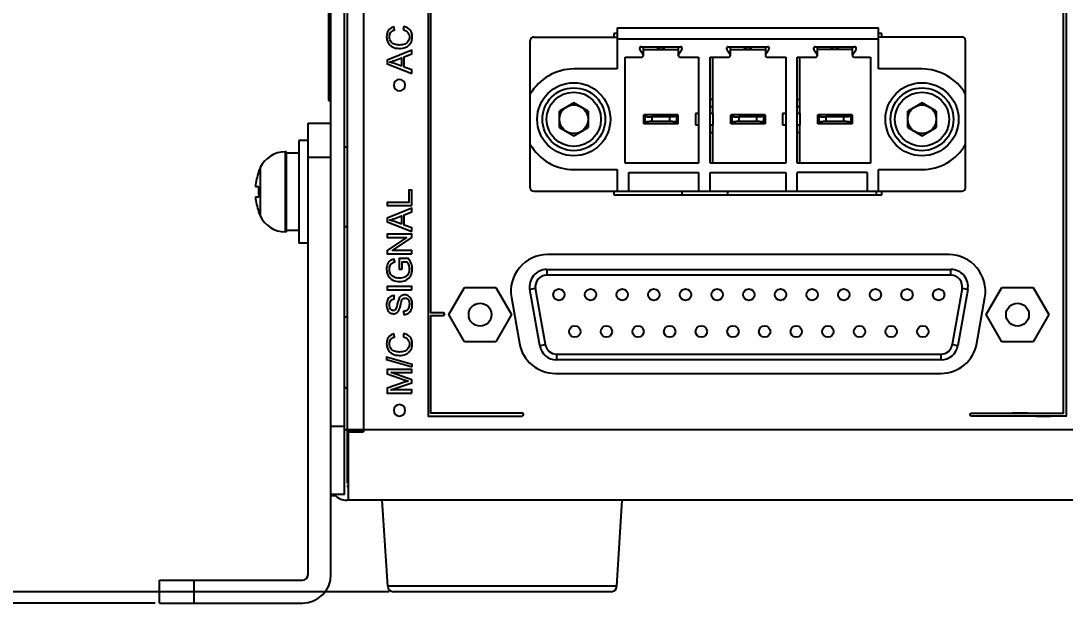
# Model space of a CAD drawing. Header units: millimetres. Extents: x 4086 to 8318, y 123 to 1549.
# Drawn here: x 6833.1 to 6924.5, y 986.5 to 1037.5 of the extents above; entities that cross this region are included whole.
import ezdxf

# ---------------------------------------------------------------- set-up
doc = ezdxf.new("R2010")
doc.units = ezdxf.units.MM
for name, color, linetype in [('00_COMPONENTS', 7, 'Continuous'), ('20_ALL_FEATURES', 7, 'Continuous'), ('layer 3', 7, 'Continuous'), ('尺寸', 3, 'Continuous')]:
    doc.layers.add(name, color=color, linetype=linetype)
doc.styles.get("Standard").update_dxf_attribs({"font": 'simsun.ttc'})
doc.dimstyles.get("Standard").update_dxf_attribs({"dimscale": 6, "dimtxt": 5, "dimasz": 3, "dimexe": 0.18, "dimexo": 0.0625, "dimgap": 0.8, "dimtad": 1, "dimtoh": 1, "dimdec": 1, "dimzin": 0, "dimdsep": 46, "dimtxsty": 'Standard', "dimcen": 0.09, "dimclrd": 256, "dimclre": 256, "dimclrt": 256, "dimadec": 0, "dimazin": 2, "dimtfac": 1, "dimtdec": 1, "dimtofl": 0, "dimtmove": 0, "dimatfit": 3, "dimfxl": 0, "dimtolj": 1, "dimtzin": 0, "dimarcsym": 0})

# ---------------------------------------------------------------- blocks, each defined once
blk = doc.blocks.new('*D100')
at = {"layer": 'Defpoints', "color": 0}
for p in [(6741.611, 1125.542), (6863.173, 1125.542), (6865.692, 987.542)]:
    blk.add_point(p, dxfattribs=at)
at = {"layer": '尺寸', "lineweight": -2}
for p, q in [((6862.798, 1125.542), (6740.531, 1125.542)), ((6741.611, 1005.542), (6741.611, 1107.542)), ((6865.317, 987.542), (6740.531, 987.542))]:
    blk.add_line(p, q, dxfattribs=at)
at = {"layer": '尺寸'}
for points in [[(6744.611, 1107.542), (6738.611, 1107.542), (6741.611, 1125.542)], [(6738.611, 1005.542), (6744.611, 1005.542), (6741.611, 987.542)]]:
    blk.add_solid(points, dxfattribs=at)
at = {"layer": '尺寸', "insert": (6721.811, 1056.542), "char_height": 30, "attachment_point": 5, "rotation": 90}
blk.add_mtext('\\A1;138.0', dxfattribs=at)
blk = doc.blocks.new('*D101')
at = {"layer": 'Defpoints', "color": 0}
for p in [(6676.661, 1125.542), (6863.173, 1125.542), (6845.223, 986.542)]:
    blk.add_point(p, dxfattribs=at)
at = {"layer": '尺寸', "lineweight": -2}
for p, q in [((6862.798, 1125.542), (6675.581, 1125.542)), ((6676.661, 1004.542), (6676.661, 1107.542)), ((6844.848, 986.542), (6675.581, 986.542))]:
    blk.add_line(p, q, dxfattribs=at)
at = {"layer": '尺寸'}
for points in [[(6679.661, 1107.542), (6673.661, 1107.542), (6676.661, 1125.542)], [(6673.661, 1004.542), (6679.661, 1004.542), (6676.661, 986.542)]]:
    blk.add_solid(points, dxfattribs=at)
at = {"layer": '尺寸', "insert": (6656.861, 1056.042), "char_height": 30, "attachment_point": 5, "rotation": 90}
blk.add_mtext('\\A1;139.0', dxfattribs=at)

msp = doc.modelspace()

# ---------------------------------------------------------------- linework, layer by layer
at = {"layer": '00_COMPONENTS', "color": 7, "linetype": 'Continuous'}
for p, q in [((6865.193, 988.011), (6864.723, 995.542)), ((6885.252, 988.011), (6885.723, 995.542)), ((6885.252, 988.011), (6865.193, 988.011)), ((6884.753, 987.542), (6865.692, 987.542))]:
    msp.add_line(p, q, dxfattribs=at)
for centre, start, end in [((6865.692, 988.042), 183.57633, 270), ((6884.753, 988.042), 270, 356.42367)]:
    msp.add_arc(centre, 0.5, start, end, dxfattribs=at)
at = {"layer": '20_ALL_FEATURES', "color": 7, "linetype": 'Continuous'}
for p, q in [((6860.223, 989.042), (6860.223, 1125.042)), ((6861.423, 996.042), (6861.423, 1125.042)), ((6861.673, 997.042), (6861.673, 1124.042)), ((6863.073, 1119.542), (6863.073, 1001.542)), ((6860.023, 1090.542), (6860.023, 1030.542)), ((6885.293, 1036.892), (6885.293, 1033.292)), ((6885.293, 1036.892), (6908.153, 1036.892)), ((6908.153, 1033.292), (6908.153, 1036.892)), ((6877.673, 1022.892), (6877.673, 1035.792)), ((6877.973, 1036.092), (6885.293, 1036.092)), ((6884.993, 1036.392), (6884.993, 1036.092)), ((6885.293, 1036.392), (6884.993, 1036.392)), ((6908.153, 1035.892), (6885.293, 1035.892)), ((6908.453, 1036.392), (6908.153, 1036.392)), ((6915.473, 1036.092), (6908.153, 1036.092)), ((6908.453, 1036.092), (6908.453, 1036.392)), ((6915.773, 1022.892), (6915.773, 1035.792)), ((6887.258, 1035.009), (6887.547, 1034.575)), ((6887.383, 1035.242), (6890.822, 1035.242)), ((6887.572, 1034.492), (6887.572, 1035.242)), ((6887.572, 1034.992), (6890.633, 1034.992)), ((6890.633, 1035.242), (6890.633, 1034.492)), ((6890.658, 1034.575), (6890.947, 1035.009)), ((6894.878, 1035.009), (6895.167, 1034.575)), ((6895.003, 1035.242), (6898.442, 1035.242)), ((6895.192, 1034.492), (6895.192, 1035.242)), ((6895.192, 1034.992), (6898.253, 1034.992)), ((6898.253, 1035.242), (6898.253, 1034.492)), ((6898.278, 1034.575), (6898.567, 1035.009)), ((6902.498, 1035.009), (6902.787, 1034.575)), ((6902.623, 1035.242), (6906.062, 1035.242)), ((6902.812, 1034.492), (6902.812, 1035.242)), ((6905.873, 1034.992), (6902.812, 1034.992)), ((6905.873, 1034.492), (6905.873, 1035.242)), ((6905.898, 1034.575), (6906.187, 1035.009)), ((6885.993, 1025.042), (6885.993, 1034.342)), ((6885.993, 1034.342), (6887.422, 1034.342)), ((6890.783, 1034.342), (6892.413, 1034.342)), ((6892.413, 1034.342), (6892.413, 1025.042)), ((6893.413, 1025.042), (6893.413, 1034.342)), ((6893.413, 1034.342), (6895.042, 1034.342)), ((6893.613, 1034.342), (6893.613, 1029.392)), ((6898.403, 1034.342), (6900.033, 1034.342)), ((6900.033, 1034.342), (6900.033, 1025.042)), ((6901.033, 1025.042), (6901.033, 1034.342)), ((6901.033, 1034.342), (6902.662, 1034.342)), ((6901.233, 1034.342), (6901.233, 1029.392)), ((6906.023, 1034.342), (6907.453, 1034.342)), ((6907.453, 1034.342), (6907.453, 1025.042)), ((6885.293, 1033.292), (6881.483, 1033.292)), ((6911.962, 1033.292), (6908.153, 1033.292)), ((6860.023, 1031.842), (6860.223, 1031.842)), ((6860.023, 1030.542), (6860.223, 1030.542)), ((6881.483, 1030.335), (6880.233, 1029.614)), ((6882.733, 1029.614), (6881.483, 1030.335)), ((6893.613, 1030.617), (6893.413, 1030.617)), ((6901.233, 1030.617), (6901.033, 1030.617)), ((6911.963, 1030.335), (6910.713, 1029.614)), ((6913.213, 1029.614), (6911.963, 1030.335)), ((6880.233, 1028.17), (6880.233, 1029.614)), ((6882.733, 1029.614), (6882.733, 1028.17)), ((6887.603, 1028.492), (6887.603, 1029.292)), ((6887.603, 1029.292), (6887.726, 1029.175)), ((6890.603, 1029.292), (6887.603, 1029.292)), ((6890.479, 1029.175), (6890.603, 1029.292)), ((6890.603, 1029.292), (6890.603, 1028.492)), ((6892.138, 1029.392), (6892.138, 1028.392)), ((6892.413, 1029.392), (6892.138, 1029.392)), ((6893.613, 1029.992), (6893.413, 1029.992)), ((6893.688, 1029.392), (6893.413, 1029.392)), ((6893.688, 1028.392), (6893.688, 1029.392)), ((6895.223, 1028.492), (6895.223, 1029.292)), ((6895.223, 1029.292), (6895.346, 1029.175)), ((6898.223, 1029.292), (6895.223, 1029.292)), ((6898.099, 1029.175), (6898.223, 1029.292)), ((6898.223, 1029.292), (6898.223, 1028.492)), ((6899.758, 1029.392), (6899.758, 1028.392)), ((6900.033, 1029.392), (6899.758, 1029.392)), ((6901.233, 1029.992), (6901.033, 1029.992)), ((6901.308, 1029.392), (6901.033, 1029.392)), ((6901.308, 1028.392), (6901.308, 1029.392)), ((6902.843, 1028.492), (6902.843, 1029.292)), ((6902.843, 1029.292), (6902.966, 1029.175)), ((6905.843, 1029.292), (6902.843, 1029.292)), ((6905.719, 1029.175), (6905.843, 1029.292)), ((6905.843, 1029.292), (6905.843, 1028.492)), ((6910.713, 1028.17), (6910.713, 1029.614)), ((6913.213, 1029.614), (6913.213, 1028.17)), ((6858.223, 989.042), (6858.223, 1028.542)), ((6858.223, 1028.542), (6860.223, 1028.542)), ((6887.726, 1028.609), (6887.603, 1028.492)), ((6890.603, 1028.492), (6887.603, 1028.492)), ((6887.726, 1028.609), (6887.726, 1029.175)), ((6888.317, 1029.092), (6888.317, 1028.692)), ((6889.888, 1029.092), (6888.317, 1029.092)), ((6889.888, 1028.692), (6888.317, 1028.692)), ((6889.888, 1028.692), (6889.888, 1029.092)), ((6890.479, 1029.175), (6890.479, 1028.609)), ((6890.603, 1028.492), (6890.479, 1028.609)), ((6892.138, 1028.392), (6892.413, 1028.392)), ((6893.413, 1028.392), (6893.688, 1028.392)), ((6893.613, 1028.392), (6893.613, 1025.042)), ((6895.346, 1028.609), (6895.223, 1028.492)), ((6898.223, 1028.492), (6895.223, 1028.492)), ((6895.346, 1028.609), (6895.346, 1029.175)), ((6895.937, 1029.092), (6895.937, 1028.692)), ((6897.508, 1029.092), (6895.937, 1029.092)), ((6897.508, 1028.692), (6895.937, 1028.692)), ((6897.508, 1028.692), (6897.508, 1029.092)), ((6898.099, 1029.175), (6898.099, 1028.609)), ((6898.223, 1028.492), (6898.099, 1028.609)), ((6899.758, 1028.392), (6900.033, 1028.392)), ((6901.033, 1028.392), (6901.308, 1028.392)), ((6901.233, 1028.392), (6901.233, 1025.042)), ((6902.966, 1028.609), (6902.843, 1028.492)), ((6905.843, 1028.492), (6902.843, 1028.492)), ((6902.966, 1028.609), (6902.966, 1029.175)), ((6903.557, 1029.092), (6903.557, 1028.692)), ((6905.128, 1029.092), (6903.557, 1029.092)), ((6905.128, 1028.692), (6903.557, 1028.692)), ((6905.128, 1028.692), (6905.128, 1029.092)), ((6905.719, 1029.175), (6905.719, 1028.609)), ((6905.843, 1028.492), (6905.719, 1028.609)), ((6880.233, 1028.17), (6881.483, 1027.449)), ((6881.483, 1027.449), (6882.733, 1028.17)), ((6893.613, 1027.692), (6893.413, 1027.692)), ((6901.233, 1027.692), (6901.033, 1027.692)), ((6910.713, 1028.17), (6911.963, 1027.449)), ((6911.963, 1027.449), (6913.213, 1028.17)), ((6857.423, 1027.042), (6857.423, 1018.042)), ((6858.223, 1027.042), (6857.423, 1027.042)), ((6861.423, 1026.492), (6861.673, 1026.492)), ((6856.217, 1026.042), (6856.217, 1019.042)), ((6856.323, 1026.042), (6856.217, 1026.042)), ((6856.323, 1019.042), (6856.323, 1026.042)), ((6857.423, 1025.932), (6856.323, 1025.932)), ((6854.042, 1024.657), (6854.042, 1020.427)), ((6860.223, 1025.542), (6858.223, 1025.542)), ((6892.413, 1025.042), (6885.993, 1025.042)), ((6900.033, 1025.042), (6893.413, 1025.042)), ((6907.453, 1025.042), (6901.033, 1025.042)), ((6853.892, 1024.299), (6853.889, 1024.292)), ((6853.909, 1024.292), (6853.889, 1024.292)), ((6881.483, 1024.492), (6885.293, 1024.492)), ((6885.293, 1024.492), (6885.293, 1022.592)), ((6886.293, 1022.592), (6886.293, 1024.242)), ((6886.293, 1024.242), (6892.413, 1024.242)), ((6892.413, 1024.242), (6892.413, 1022.592)), ((6893.413, 1022.592), (6893.413, 1024.242)), ((6893.413, 1024.242), (6900.033, 1024.242)), ((6900.033, 1024.242), (6900.033, 1022.592)), ((6901.033, 1022.592), (6901.033, 1024.242)), ((6907.153, 1024.242), (6901.033, 1024.242)), ((6907.153, 1024.242), (6907.153, 1022.592)), ((6908.153, 1022.592), (6908.153, 1024.492)), ((6908.153, 1024.492), (6911.962, 1024.492)), ((6853.909, 1022.98), (6853.611, 1022.98)), ((6853.611, 1022.105), (6853.909, 1022.105)), ((6877.973, 1022.592), (6915.473, 1022.592)), ((6884.993, 1022.592), (6884.993, 1022.292)), ((6884.993, 1022.292), (6908.453, 1022.292)), ((6890.973, 1022.292), (6890.973, 1022.592)), ((6894.973, 1022.292), (6894.973, 1022.592)), ((6907.97, 1022.292), (6907.97, 1022.592)), ((6908.453, 1022.292), (6908.453, 1022.592)), ((6853.889, 1020.792), (6853.909, 1020.792)), ((6853.889, 1020.792), (6853.891, 1020.785)), ((6861.423, 1019.492), (6861.673, 1019.492)), ((6856.323, 1019.042), (6856.217, 1019.042)), ((6857.423, 1019.152), (6856.323, 1019.152)), ((6858.223, 1018.042), (6857.423, 1018.042)), ((6914.313, 1017.042), (6879.173, 1017.042)), ((6879.112, 1015.742), (6879.112, 1015.242)), ((6879.112, 1015.742), (6914.492, 1015.742)), ((6914.492, 1015.242), (6914.492, 1015.742)), ((6914.492, 1015.242), (6879.112, 1015.242)), ((6870.54, 1011.792), (6871.911, 1014.167)), ((6871.911, 1014.167), (6874.654, 1014.167)), ((6874.654, 1014.167), (6876.025, 1011.792)), ((6878.128, 1014.068), (6877.635, 1013.982)), ((6878.499, 1009.082), (6877.635, 1013.982)), ((6878.992, 1009.168), (6878.128, 1014.068)), ((6915.477, 1014.068), (6914.613, 1009.168)), ((6915.97, 1013.982), (6915.106, 1009.082)), ((6915.97, 1013.982), (6915.477, 1014.068)), ((6917.58, 1011.792), (6918.951, 1014.167)), ((6918.951, 1014.167), (6921.694, 1014.167)), ((6921.694, 1014.167), (6923.065, 1011.792)), ((6876.02, 1013.29), (6876.721, 1009.29)), ((6916.764, 1009.29), (6917.465, 1013.29)), ((6861.423, 1011.592), (6861.673, 1011.592)), ((6871.911, 1009.417), (6870.54, 1011.792)), ((6876.025, 1011.792), (6874.654, 1009.417)), ((6918.951, 1009.417), (6917.58, 1011.792)), ((6923.065, 1011.792), (6921.694, 1009.417)), ((6874.654, 1009.417), (6871.911, 1009.417)), ((6878.499, 1009.082), (6878.992, 1009.168)), ((6914.613, 1009.168), (6915.106, 1009.082)), ((6921.694, 1009.417), (6918.951, 1009.417)), ((6879.976, 1008.342), (6879.976, 1007.842)), ((6879.976, 1008.342), (6913.628, 1008.342)), ((6913.628, 1007.842), (6913.628, 1008.342)), ((6913.628, 1007.842), (6879.976, 1007.842)), ((6879.873, 1006.642), (6913.612, 1006.642)), ((6861.673, 1005.242), (6861.448, 1005.467)), ((6860.223, 1002.042), (6861.423, 1002.042)), ((6861.648, 1001.817), (6861.448, 1001.617)), ((6861.573, 1001.742), (7188.873, 1001.742)), ((6863.073, 1001.581), (6861.723, 1001.581)), ((6861.723, 1001.542), (6861.723, 995.542)), ((6861.723, 1001.542), (6863.073, 1001.542)), ((6862.873, 1001.581), (6862.873, 1001.742)), ((6861.673, 996.742), (6861.61, 996.742)), ((6861.423, 996.042), (6860.223, 996.042)), ((6860.648, 995.942), (6860.223, 995.942)), ((7188.823, 995.542), (6861.623, 995.542)), ((6845.223, 986.542), (6845.223, 988.542)), ((6845.223, 988.542), (6857.723, 988.542)), ((6848.223, 988.542), (6848.223, 986.542)), ((6845.223, 986.542), (6857.723, 986.542))]:
    msp.add_line(p, q, dxfattribs=at)
for centre, radius in [((6881.483, 1028.892), 3.2), ((6911.963, 1028.892), 3.2), ((6881.483, 1028.892), 2.75), ((6881.483, 1028.892), 2.375), ((6911.963, 1028.892), 2.75), ((6911.963, 1028.892), 2.375), ((6881.483, 1028.892), 1.25), ((6911.963, 1028.892), 1.25), ((6880.182, 1013.54), 0.5), ((6882.952, 1013.54), 0.5), ((6885.722, 1013.54), 0.5), ((6888.492, 1013.54), 0.5), ((6891.262, 1013.54), 0.5), ((6894.032, 1013.54), 0.5), ((6896.802, 1013.54), 0.5), ((6899.572, 1013.54), 0.5), ((6902.342, 1013.54), 0.5), ((6905.112, 1013.54), 0.5), ((6907.882, 1013.54), 0.5), ((6910.652, 1013.54), 0.5), ((6913.422, 1013.54), 0.5), ((6873.282, 1011.792), 1), ((6920.322, 1011.792), 1), ((6881.567, 1010.31), 0.5), ((6884.337, 1010.31), 0.5), ((6887.107, 1010.31), 0.5), ((6889.877, 1010.31), 0.5), ((6892.647, 1010.31), 0.5), ((6895.417, 1010.31), 0.5), ((6898.187, 1010.31), 0.5), ((6900.957, 1010.31), 0.5), ((6903.727, 1010.31), 0.5), ((6906.497, 1010.31), 0.5), ((6909.267, 1010.31), 0.5), ((6912.037, 1010.31), 0.5)]:
    msp.add_circle(centre, radius, dxfattribs=at)
for centre, radius, start, end in [((6877.973, 1035.792), 0.3, 90, 180.0043), ((6915.473, 1035.792), 0.3, 359.99758, 90), ((6887.383, 1035.092), 0.15, 90.00006, 213.69007), ((6889.103, 1035.542), 0.5, 216.86923, 323.14107), ((6890.822, 1035.092), 0.15, 326.30993, 89.99994), ((6895.003, 1035.092), 0.15, 90.00006, 213.69007), ((6896.723, 1035.542), 0.5, 216.86923, 323.14107), ((6898.442, 1035.092), 0.15, 326.30993, 89.99994), ((6902.623, 1035.092), 0.15, 90.00006, 213.69007), ((6904.343, 1035.542), 0.5, 216.86923, 323.14107), ((6906.062, 1035.092), 0.15, 326.30993, 89.99993), ((6887.422, 1034.492), 0.15, 269.99999, 33.69005), ((6890.783, 1034.492), 0.15, 146.30994, 270.00001), ((6895.042, 1034.492), 0.15, 269.99999, 33.69005), ((6898.403, 1034.492), 0.15, 146.30994, 270.00001), ((6902.662, 1034.492), 0.15, 269.99999, 33.69005), ((6906.023, 1034.492), 0.15, 146.30994, 270.00001), ((6881.483, 1028.892), 4.4, 89.98661, 149.9868), ((6911.963, 1028.892), 4.4, 30.0132, 90), ((6881.483, 1028.892), 4.4, 210.01319, 270), ((6911.963, 1028.892), 4.4, 269.98661, 329.9868), ((6856.217, 1023.642), 2.4, 90, 154.971), ((6858.574, 1022.541), 5.002, 154.97186, 159.42109), ((6858.573, 1022.542), 4.981, 159.43024, 174.96082), ((6858.573, 1022.542), 4.684, 174.6403, 185.3597), ((6877.973, 1022.892), 0.3, 179.99758, 270), ((6915.473, 1022.892), 0.3, 270, 0.0043), ((6858.573, 1022.542), 4.981, 185.03918, 200.56976), ((6858.574, 1022.543), 5.002, 200.57594, 205.02812), ((6856.217, 1021.442), 2.4, 205.029, 270), ((6879.173, 1013.842), 3.2, 90, 189.93), ((6914.313, 1013.842), 3.2, 350.07, 90), ((6879.112, 1014.242), 1.5, 90, 190), ((6914.492, 1014.242), 1.5, 350, 90), ((6879.112, 1014.242), 1, 90, 190), ((6914.492, 1014.242), 1, 350, 90), ((6879.873, 1009.842), 3.2, 189.93, 270), ((6879.976, 1009.342), 1, 190, 270), ((6913.612, 1009.842), 3.2, 270, 350.07), ((6913.628, 1009.342), 1, 270, 350), ((6879.976, 1009.342), 1.5, 190, 270), ((6913.628, 1009.342), 1.5, 270, 350), ((6861.623, 996.942), 1.4, 220.59963, 270), ((6857.723, 989.042), 2.5, 270, 0), ((6857.723, 989.042), 0.5, 270, 0)]:
    msp.add_arc(centre, radius, start, end, dxfattribs=at)
for points, knots in [([(6887.726, 1029.175), (6887.733, 1029.168), (6887.757, 1029.155), (6887.824, 1029.132), (6887.944, 1029.112), (6888.118, 1029.096), (6888.248, 1029.092), (6888.317, 1029.092)], [0, 0, 0, 0, 0.052489, 0.129821, 0.355584, 0.657081, 1, 1, 1, 1]), ([(6888.317, 1028.692), (6888.248, 1028.692), (6888.118, 1028.688), (6887.944, 1028.673), (6887.824, 1028.652), (6887.757, 1028.629), (6887.733, 1028.616), (6887.726, 1028.609)], [0, 0, 0, 0, 0.342928, 0.644418, 0.870176, 0.947509, 1, 1, 1, 1]), ([(6890.479, 1029.175), (6890.472, 1029.168), (6890.448, 1029.155), (6890.381, 1029.132), (6890.261, 1029.112), (6890.087, 1029.096), (6889.957, 1029.092), (6889.888, 1029.092)], [0, 0, 0, 0, 0.05249, 0.12983, 0.355606, 0.65706, 1, 1, 1, 1]), ([(6890.479, 1028.609), (6890.472, 1028.616), (6890.448, 1028.629), (6890.381, 1028.652), (6890.261, 1028.673), (6890.087, 1028.688), (6889.957, 1028.692), (6889.888, 1028.692)], [0, 0, 0, 0, 0.052489, 0.129821, 0.355584, 0.657081, 1, 1, 1, 1]), ([(6895.346, 1029.175), (6895.353, 1029.168), (6895.377, 1029.155), (6895.444, 1029.132), (6895.564, 1029.112), (6895.738, 1029.096), (6895.868, 1029.092), (6895.937, 1029.092)], [0, 0, 0, 0, 0.052489, 0.129821, 0.355584, 0.657081, 1, 1, 1, 1]), ([(6895.937, 1028.692), (6895.868, 1028.692), (6895.738, 1028.688), (6895.564, 1028.673), (6895.444, 1028.652), (6895.377, 1028.629), (6895.353, 1028.616), (6895.346, 1028.609)], [0, 0, 0, 0, 0.342928, 0.644418, 0.870176, 0.947509, 1, 1, 1, 1]), ([(6898.099, 1029.175), (6898.092, 1029.168), (6898.068, 1029.155), (6898.001, 1029.132), (6897.881, 1029.112), (6897.707, 1029.096), (6897.577, 1029.092), (6897.508, 1029.092)], [0, 0, 0, 0, 0.05249, 0.12983, 0.355606, 0.65706, 1, 1, 1, 1]), ([(6898.099, 1028.609), (6898.092, 1028.616), (6898.068, 1028.629), (6898.001, 1028.652), (6897.881, 1028.673), (6897.707, 1028.688), (6897.577, 1028.692), (6897.508, 1028.692)], [0, 0, 0, 0, 0.052489, 0.129821, 0.355584, 0.657081, 1, 1, 1, 1]), ([(6902.966, 1029.175), (6902.973, 1029.168), (6902.997, 1029.155), (6903.064, 1029.132), (6903.184, 1029.112), (6903.358, 1029.096), (6903.488, 1029.092), (6903.557, 1029.092)], [0, 0, 0, 0, 0.052489, 0.129821, 0.355584, 0.657081, 1, 1, 1, 1]), ([(6903.557, 1028.692), (6903.488, 1028.692), (6903.358, 1028.688), (6903.184, 1028.673), (6903.064, 1028.652), (6902.997, 1028.629), (6902.973, 1028.616), (6902.966, 1028.609)], [0, 0, 0, 0, 0.342928, 0.644418, 0.870176, 0.947509, 1, 1, 1, 1]), ([(6905.719, 1029.175), (6905.712, 1029.168), (6905.688, 1029.155), (6905.621, 1029.132), (6905.501, 1029.112), (6905.327, 1029.096), (6905.197, 1029.092), (6905.128, 1029.092)], [0, 0, 0, 0, 0.05249, 0.12983, 0.355606, 0.65706, 1, 1, 1, 1]), ([(6905.719, 1028.609), (6905.712, 1028.616), (6905.688, 1028.629), (6905.621, 1028.652), (6905.501, 1028.673), (6905.327, 1028.688), (6905.197, 1028.692), (6905.128, 1028.692)], [0, 0, 0, 0, 0.052489, 0.129821, 0.355584, 0.657081, 1, 1, 1, 1])]:
    msp.add_open_spline(points, degree=3, knots=knots, dxfattribs=at)
at = {"layer": 'layer 3'}
for points, knots in [([(6876.966, 1002.914), (6871.074, 1002.914), (6873.313, 1002.914), (6868.721, 1002.914), (6868.721, 1002.914), (6868.721, 1026.121), (6868.721, 1090.756), (6868.721, 1109.134), (6868.721, 1109.134), (6868.721, 1109.134), (6876.966, 1109.134), (6876.966, 1109.134), (6876.966, 1109.134), (6877.035, 1109.134), (6877.091, 1109.078), (6877.091, 1109.009), (6877.091, 1109.009), (6877.091, 1108.94), (6877.035, 1108.884), (6876.966, 1108.884), (6876.966, 1108.884), (6876.966, 1108.884), (6868.971, 1108.884), (6868.971, 1108.884), (6868.971, 1108.884), (6868.971, 1104.646), (6868.971, 1077.295), (6868.971, 1062.938), (6868.971, 1062.938), (6869.283, 1062.938), (6870.721, 1062.938), (6871.346, 1062.938), (6871.346, 1062.938), (6871.415, 1062.938), (6871.471, 1062.882), (6871.471, 1062.813), (6871.471, 1062.813), (6871.471, 1062.744), (6871.415, 1062.688), (6871.346, 1062.688), (6871.346, 1062.688), (6871.033, 1062.688), (6869.596, 1062.688), (6868.971, 1062.688), (6868.971, 1062.688), (6868.971, 1057.227), (6868.971, 1056.56), (6868.971, 1042.249), (6868.971, 1042.249), (6869.283, 1042.249), (6870.721, 1042.249), (6871.346, 1042.249), (6871.346, 1042.249), (6871.415, 1042.249), (6871.471, 1042.193), (6871.471, 1042.124), (6871.471, 1042.124), (6871.471, 1042.055), (6871.415, 1041.999), (6871.346, 1041.999), (6871.346, 1041.999), (6871.033, 1041.999), (6869.596, 1041.999), (6868.971, 1041.999), (6868.971, 1041.999), (6868.971, 1039.548), (6868.971, 1017.251), (6868.971, 1011.953), (6868.971, 1011.953), (6869.283, 1011.953), (6869.421, 1011.953), (6870.046, 1011.953), (6870.046, 1011.953), (6870.115, 1011.953), (6870.171, 1011.897), (6870.171, 1011.828), (6870.171, 1011.828), (6870.171, 1011.759), (6870.115, 1011.703), (6870.046, 1011.703), (6870.046, 1011.703), (6869.733, 1011.703), (6869.596, 1011.703), (6868.971, 1011.703), (6868.971, 1011.703), (6868.971, 1010.308), (6868.971, 1006.065), (6868.971, 1003.164), (6868.971, 1003.164), (6871.99, 1003.164), (6870.137, 1003.164), (6876.966, 1003.164), (6876.966, 1003.164), (6877.035, 1003.164), (6877.091, 1003.108), (6877.091, 1003.039), (6877.091, 1003.039), (6877.091, 1002.97), (6877.035, 1002.914), (6876.966, 1002.914)], [0, 0, 0, 0, 0.038462, 0.038462, 0.038462, 0.038462, 0.076923, 0.076923, 0.076923, 0.076923, 0.115385, 0.115385, 0.115385, 0.115385, 0.153846, 0.153846, 0.153846, 0.153846, 0.192308, 0.192308, 0.192308, 0.192308, 0.230769, 0.230769, 0.230769, 0.230769, 0.269231, 0.269231, 0.269231, 0.269231, 0.307692, 0.307692, 0.307692, 0.307692, 0.346154, 0.346154, 0.346154, 0.346154, 0.384615, 0.384615, 0.384615, 0.384615, 0.423077, 0.423077, 0.423077, 0.423077, 0.461538, 0.461538, 0.461538, 0.461538, 0.5, 0.5, 0.5, 0.5, 0.538462, 0.538462, 0.538462, 0.538462, 0.576923, 0.576923, 0.576923, 0.576923, 0.615385, 0.615385, 0.615385, 0.615385, 0.653846, 0.653846, 0.653846, 0.653846, 0.692308, 0.692308, 0.692308, 0.692308, 0.730769, 0.730769, 0.730769, 0.730769, 0.769231, 0.769231, 0.769231, 0.769231, 0.807692, 0.807692, 0.807692, 0.807692, 0.846154, 0.846154, 0.846154, 0.846154, 0.884615, 0.884615, 0.884615, 0.884615, 0.923077, 0.923077, 0.923077, 0.923077, 1, 1, 1, 1]), ([(6916.303, 1002.914), (6930.92, 1002.914), (6916.46, 1002.914), (6924.587, 1002.914), (6924.587, 1002.914), (6924.587, 1048.813), (6924.587, 1100.505), (6924.587, 1109.134), (6924.587, 1109.134), (6924.587, 1109.134), (6916.303, 1109.134), (6916.303, 1109.134), (6916.303, 1109.134), (6916.234, 1109.134), (6916.178, 1109.078), (6916.178, 1109.009), (6916.178, 1109.009), (6916.178, 1108.94), (6916.234, 1108.884), (6916.303, 1108.884), (6916.303, 1108.884), (6916.303, 1108.884), (6924.337, 1108.884), (6924.337, 1108.884), (6924.337, 1108.884), (6924.337, 1091.949), (6924.337, 1028.119), (6924.337, 1003.164), (6924.337, 1003.164), (6912.928, 1003.164), (6928.469, 1003.164), (6916.303, 1003.164), (6916.303, 1003.164), (6916.234, 1003.164), (6916.178, 1003.108), (6916.178, 1003.039), (6916.178, 1003.039), (6916.178, 1002.97), (6916.234, 1002.914), (6916.303, 1002.914)], [0, 0, 0, 0, 0.090909, 0.090909, 0.090909, 0.090909, 0.181818, 0.181818, 0.181818, 0.181818, 0.272727, 0.272727, 0.272727, 0.272727, 0.363636, 0.363636, 0.363636, 0.363636, 0.454545, 0.454545, 0.454545, 0.454545, 0.545455, 0.545455, 0.545455, 0.545455, 0.636364, 0.636364, 0.636364, 0.636364, 0.727273, 0.727273, 0.727273, 0.727273, 0.818182, 0.818182, 0.818182, 0.818182, 1, 1, 1, 1]), ([(6866.545, 1036.726), (6866.545, 1036.726), (6866.618, 1037.015), (6866.618, 1037.015), (6866.618, 1037.015), (6866.855, 1036.954), (6867.035, 1036.846), (6867.159, 1036.689), (6867.159, 1036.689), (6867.283, 1036.533), (6867.346, 1036.341), (6867.346, 1036.115), (6867.346, 1036.115), (6867.346, 1035.881), (6867.298, 1035.69), (6867.202, 1035.543), (6867.202, 1035.543), (6867.107, 1035.396), (6866.968, 1035.285), (6866.788, 1035.208), (6866.788, 1035.208), (6866.606, 1035.132), (6866.412, 1035.093), (6866.204, 1035.093), (6866.204, 1035.093), (6865.978, 1035.093), (6865.78, 1035.136), (6865.611, 1035.223), (6865.611, 1035.223), (6865.443, 1035.309), (6865.314, 1035.433), (6865.227, 1035.592), (6865.227, 1035.592), (6865.139, 1035.752), (6865.096, 1035.928), (6865.096, 1036.119), (6865.096, 1036.119), (6865.096, 1036.337), (6865.151, 1036.52), (6865.262, 1036.668), (6865.262, 1036.668), (6865.373, 1036.817), (6865.528, 1036.92), (6865.729, 1036.978), (6865.729, 1036.978), (6865.729, 1036.978), (6865.796, 1036.695), (6865.796, 1036.695), (6865.796, 1036.695), (6865.638, 1036.645), (6865.522, 1036.572), (6865.45, 1036.476), (6865.45, 1036.476), (6865.378, 1036.38), (6865.342, 1036.26), (6865.342, 1036.114), (6865.342, 1036.114), (6865.342, 1035.947), (6865.382, 1035.808), (6865.462, 1035.696), (6865.462, 1035.696), (6865.542, 1035.584), (6865.65, 1035.505), (6865.785, 1035.459), (6865.785, 1035.459), (6865.92, 1035.414), (6866.059, 1035.391), (6866.203, 1035.391), (6866.203, 1035.391), (6866.388, 1035.391), (6866.549, 1035.418), (6866.687, 1035.472), (6866.687, 1035.472), (6866.826, 1035.525), (6866.928, 1035.609), (6866.997, 1035.722), (6866.997, 1035.722), (6867.065, 1035.836), (6867.099, 1035.959), (6867.099, 1036.091), (6867.099, 1036.091), (6867.099, 1036.252), (6867.053, 1036.388), (6866.96, 1036.499), (6866.96, 1036.499), (6866.867, 1036.611), (6866.729, 1036.686), (6866.545, 1036.726)], [0, 0, 0, 0, 0.043478, 0.043478, 0.043478, 0.043478, 0.086957, 0.086957, 0.086957, 0.086957, 0.130435, 0.130435, 0.130435, 0.130435, 0.173913, 0.173913, 0.173913, 0.173913, 0.217391, 0.217391, 0.217391, 0.217391, 0.26087, 0.26087, 0.26087, 0.26087, 0.304348, 0.304348, 0.304348, 0.304348, 0.347826, 0.347826, 0.347826, 0.347826, 0.391304, 0.391304, 0.391304, 0.391304, 0.434783, 0.434783, 0.434783, 0.434783, 0.478261, 0.478261, 0.478261, 0.478261, 0.521739, 0.521739, 0.521739, 0.521739, 0.565217, 0.565217, 0.565217, 0.565217, 0.608696, 0.608696, 0.608696, 0.608696, 0.652174, 0.652174, 0.652174, 0.652174, 0.695652, 0.695652, 0.695652, 0.695652, 0.73913, 0.73913, 0.73913, 0.73913, 0.782609, 0.782609, 0.782609, 0.782609, 0.826087, 0.826087, 0.826087, 0.826087, 0.869565, 0.869565, 0.869565, 0.869565, 0.913043, 0.913043, 0.913043, 0.913043, 1, 1, 1, 1]), ([(6867.309, 1032.908), (6867.309, 1032.908), (6865.132, 1033.744), (6865.132, 1033.744), (6865.132, 1033.744), (6865.132, 1033.744), (6865.132, 1034.06), (6865.132, 1034.06), (6865.132, 1034.06), (6865.132, 1034.06), (6867.309, 1034.947), (6867.309, 1034.947), (6867.309, 1034.947), (6867.309, 1034.947), (6867.309, 1034.619), (6867.309, 1034.619), (6867.309, 1034.619), (6867.309, 1034.619), (6866.649, 1034.367), (6866.649, 1034.367), (6866.649, 1034.367), (6866.649, 1034.367), (6866.649, 1033.45), (6866.649, 1033.45), (6866.649, 1033.45), (6866.649, 1033.45), (6867.309, 1033.214), (6867.309, 1033.214), (6867.309, 1033.214), (6867.309, 1033.214), (6867.309, 1032.908), (6867.309, 1032.908)], [0, 0, 0, 0, 0.111111, 0.111111, 0.111111, 0.111111, 0.222222, 0.222222, 0.222222, 0.222222, 0.333333, 0.333333, 0.333333, 0.333333, 0.444444, 0.444444, 0.444444, 0.444444, 0.555556, 0.555556, 0.555556, 0.555556, 0.666667, 0.666667, 0.666667, 0.666667, 0.777778, 0.777778, 0.777778, 0.777778, 1, 1, 1, 1]), ([(6866.415, 1033.535), (6866.415, 1033.535), (6866.415, 1034.277), (6866.415, 1034.277), (6866.415, 1034.277), (6866.415, 1034.277), (6865.812, 1034.05), (6865.812, 1034.05), (6865.812, 1034.05), (6865.628, 1033.981), (6865.477, 1033.93), (6865.357, 1033.894), (6865.357, 1033.894), (6865.499, 1033.864), (6865.638, 1033.824), (6865.776, 1033.774), (6865.776, 1033.774), (6865.776, 1033.774), (6866.415, 1033.535), (6866.415, 1033.535)], [0, 0, 0, 0, 0.166667, 0.166667, 0.166667, 0.166667, 0.333333, 0.333333, 0.333333, 0.333333, 0.5, 0.5, 0.5, 0.5, 0.666667, 0.666667, 0.666667, 0.666667, 1, 1, 1, 1]), ([(6867.309, 1021.332), (6867.309, 1021.332), (6865.132, 1021.332), (6865.132, 1021.332), (6865.132, 1021.332), (6865.132, 1021.332), (6865.132, 1021.621), (6865.132, 1021.621), (6865.132, 1021.621), (6865.132, 1021.621), (6867.054, 1021.621), (6867.054, 1021.621), (6867.054, 1021.621), (6867.054, 1021.621), (6867.054, 1022.691), (6867.054, 1022.691), (6867.054, 1022.691), (6867.054, 1022.691), (6867.309, 1022.691), (6867.309, 1022.691), (6867.309, 1022.691), (6867.309, 1022.691), (6867.309, 1021.332), (6867.309, 1021.332)], [0, 0, 0, 0, 0.142857, 0.142857, 0.142857, 0.142857, 0.285714, 0.285714, 0.285714, 0.285714, 0.428571, 0.428571, 0.428571, 0.428571, 0.571429, 0.571429, 0.571429, 0.571429, 0.714286, 0.714286, 0.714286, 0.714286, 1, 1, 1, 1]), ([(6867.309, 1019.078), (6867.309, 1019.078), (6865.132, 1019.913), (6865.132, 1019.913), (6865.132, 1019.913), (6865.132, 1019.913), (6865.132, 1020.229), (6865.132, 1020.229), (6865.132, 1020.229), (6865.132, 1020.229), (6867.309, 1021.116), (6867.309, 1021.116), (6867.309, 1021.116), (6867.309, 1021.116), (6867.309, 1020.788), (6867.309, 1020.788), (6867.309, 1020.788), (6867.309, 1020.788), (6866.649, 1020.536), (6866.649, 1020.536), (6866.649, 1020.536), (6866.649, 1020.536), (6866.649, 1019.619), (6866.649, 1019.619), (6866.649, 1019.619), (6866.649, 1019.619), (6867.309, 1019.383), (6867.309, 1019.383), (6867.309, 1019.383), (6867.309, 1019.383), (6867.309, 1019.078), (6867.309, 1019.078)], [0, 0, 0, 0, 0.111111, 0.111111, 0.111111, 0.111111, 0.222222, 0.222222, 0.222222, 0.222222, 0.333333, 0.333333, 0.333333, 0.333333, 0.444444, 0.444444, 0.444444, 0.444444, 0.555556, 0.555556, 0.555556, 0.555556, 0.666667, 0.666667, 0.666667, 0.666667, 0.777778, 0.777778, 0.777778, 0.777778, 1, 1, 1, 1]), ([(6866.415, 1019.704), (6866.415, 1019.704), (6866.415, 1020.446), (6866.415, 1020.446), (6866.415, 1020.446), (6866.415, 1020.446), (6865.812, 1020.219), (6865.812, 1020.219), (6865.812, 1020.219), (6865.628, 1020.15), (6865.477, 1020.099), (6865.357, 1020.063), (6865.357, 1020.063), (6865.499, 1020.033), (6865.638, 1019.993), (6865.776, 1019.943), (6865.776, 1019.943), (6865.776, 1019.943), (6866.415, 1019.704), (6866.415, 1019.704)], [0, 0, 0, 0, 0.166667, 0.166667, 0.166667, 0.166667, 0.333333, 0.333333, 0.333333, 0.333333, 0.5, 0.5, 0.5, 0.5, 0.666667, 0.666667, 0.666667, 0.666667, 1, 1, 1, 1]), ([(6867.309, 1017.117), (6867.309, 1017.117), (6865.132, 1017.117), (6865.132, 1017.117), (6865.132, 1017.117), (6865.132, 1017.117), (6865.132, 1017.413), (6865.132, 1017.413), (6865.132, 1017.413), (6865.132, 1017.413), (6866.841, 1018.556), (6866.841, 1018.556), (6866.841, 1018.556), (6866.841, 1018.556), (6865.132, 1018.556), (6865.132, 1018.556), (6865.132, 1018.556), (6865.132, 1018.556), (6865.132, 1018.832), (6865.132, 1018.832), (6865.132, 1018.832), (6865.132, 1018.832), (6867.309, 1018.832), (6867.309, 1018.832), (6867.309, 1018.832), (6867.309, 1018.832), (6867.309, 1018.536), (6867.309, 1018.536), (6867.309, 1018.536), (6867.309, 1018.536), (6865.6, 1017.394), (6865.6, 1017.394), (6865.6, 1017.394), (6865.6, 1017.394), (6867.309, 1017.394), (6867.309, 1017.394), (6867.309, 1017.394), (6867.309, 1017.394), (6867.309, 1017.117), (6867.309, 1017.117)], [0, 0, 0, 0, 0.090909, 0.090909, 0.090909, 0.090909, 0.181818, 0.181818, 0.181818, 0.181818, 0.272727, 0.272727, 0.272727, 0.272727, 0.363636, 0.363636, 0.363636, 0.363636, 0.454545, 0.454545, 0.454545, 0.454545, 0.545455, 0.545455, 0.545455, 0.545455, 0.636364, 0.636364, 0.636364, 0.636364, 0.727273, 0.727273, 0.727273, 0.727273, 0.818182, 0.818182, 0.818182, 0.818182, 1, 1, 1, 1]), ([(6866.455, 1015.774), (6866.455, 1015.774), (6866.199, 1015.774), (6866.199, 1015.774), (6866.199, 1015.774), (6866.199, 1015.774), (6866.199, 1016.695), (6866.199, 1016.695), (6866.199, 1016.695), (6866.199, 1016.695), (6867.006, 1016.695), (6867.006, 1016.695), (6867.006, 1016.695), (6867.118, 1016.554), (6867.204, 1016.408), (6867.26, 1016.258), (6867.26, 1016.258), (6867.317, 1016.107), (6867.346, 1015.952), (6867.346, 1015.794), (6867.346, 1015.794), (6867.346, 1015.581), (6867.3, 1015.386), (6867.208, 1015.212), (6867.208, 1015.212), (6867.117, 1015.037), (6866.984, 1014.905), (6866.811, 1014.816), (6866.811, 1014.816), (6866.638, 1014.727), (6866.445, 1014.683), (6866.231, 1014.683), (6866.231, 1014.683), (6866.019, 1014.683), (6865.822, 1014.727), (6865.638, 1014.815), (6865.638, 1014.815), (6865.454, 1014.904), (6865.318, 1015.031), (6865.229, 1015.197), (6865.229, 1015.197), (6865.14, 1015.364), (6865.096, 1015.555), (6865.096, 1015.772), (6865.096, 1015.772), (6865.096, 1015.929), (6865.121, 1016.072), (6865.172, 1016.199), (6865.172, 1016.199), (6865.223, 1016.326), (6865.294, 1016.426), (6865.385, 1016.498), (6865.385, 1016.498), (6865.476, 1016.57), (6865.595, 1016.625), (6865.742, 1016.662), (6865.742, 1016.662), (6865.742, 1016.662), (6865.813, 1016.402), (6865.813, 1016.402), (6865.813, 1016.402), (6865.702, 1016.369), (6865.615, 1016.329), (6865.551, 1016.281), (6865.551, 1016.281), (6865.488, 1016.232), (6865.437, 1016.163), (6865.399, 1016.073), (6865.399, 1016.073), (6865.361, 1015.983), (6865.342, 1015.883), (6865.342, 1015.774), (6865.342, 1015.774), (6865.342, 1015.642), (6865.362, 1015.529), (6865.402, 1015.433), (6865.402, 1015.433), (6865.442, 1015.337), (6865.495, 1015.26), (6865.561, 1015.2), (6865.561, 1015.2), (6865.626, 1015.142), (6865.698, 1015.096), (6865.776, 1015.064), (6865.776, 1015.064), (6865.911, 1015.008), (6866.057, 1014.981), (6866.215, 1014.981), (6866.215, 1014.981), (6866.41, 1014.981), (6866.572, 1015.014), (6866.704, 1015.08), (6866.704, 1015.08), (6866.834, 1015.147), (6866.932, 1015.245), (6866.995, 1015.372), (6866.995, 1015.372), (6867.058, 1015.499), (6867.09, 1015.635), (6867.09, 1015.778), (6867.09, 1015.778), (6867.09, 1015.903), (6867.066, 1016.024), (6867.018, 1016.143), (6867.018, 1016.143), (6866.969, 1016.262), (6866.918, 1016.351), (6866.863, 1016.413), (6866.863, 1016.413), (6866.863, 1016.413), (6866.455, 1016.413), (6866.455, 1016.413), (6866.455, 1016.413), (6866.455, 1016.413), (6866.455, 1015.774), (6866.455, 1015.774)], [0, 0, 0, 0, 0.033333, 0.033333, 0.033333, 0.033333, 0.066667, 0.066667, 0.066667, 0.066667, 0.1, 0.1, 0.1, 0.1, 0.133333, 0.133333, 0.133333, 0.133333, 0.166667, 0.166667, 0.166667, 0.166667, 0.2, 0.2, 0.2, 0.2, 0.233333, 0.233333, 0.233333, 0.233333, 0.266667, 0.266667, 0.266667, 0.266667, 0.3, 0.3, 0.3, 0.3, 0.333333, 0.333333, 0.333333, 0.333333, 0.366667, 0.366667, 0.366667, 0.366667, 0.4, 0.4, 0.4, 0.4, 0.433333, 0.433333, 0.433333, 0.433333, 0.466667, 0.466667, 0.466667, 0.466667, 0.5, 0.5, 0.5, 0.5, 0.533333, 0.533333, 0.533333, 0.533333, 0.566667, 0.566667, 0.566667, 0.566667, 0.6, 0.6, 0.6, 0.6, 0.633333, 0.633333, 0.633333, 0.633333, 0.666667, 0.666667, 0.666667, 0.666667, 0.7, 0.7, 0.7, 0.7, 0.733333, 0.733333, 0.733333, 0.733333, 0.766667, 0.766667, 0.766667, 0.766667, 0.8, 0.8, 0.8, 0.8, 0.833333, 0.833333, 0.833333, 0.833333, 0.866667, 0.866667, 0.866667, 0.866667, 0.9, 0.9, 0.9, 0.9, 0.933333, 0.933333, 0.933333, 0.933333, 1, 1, 1, 1]), ([(6867.309, 1013.959), (6867.309, 1013.959), (6865.132, 1013.959), (6865.132, 1013.959), (6865.132, 1013.959), (6865.132, 1013.959), (6865.132, 1014.248), (6865.132, 1014.248), (6865.132, 1014.248), (6865.132, 1014.248), (6867.309, 1014.248), (6867.309, 1014.248), (6867.309, 1014.248), (6867.309, 1014.248), (6867.309, 1013.959), (6867.309, 1013.959)], [0, 0, 0, 0, 0.2, 0.2, 0.2, 0.2, 0.4, 0.4, 0.4, 0.4, 0.6, 0.6, 0.6, 0.6, 1, 1, 1, 1]), ([(6866.61, 1011.789), (6866.61, 1011.789), (6866.585, 1012.059), (6866.585, 1012.059), (6866.585, 1012.059), (6866.695, 1012.072), (6866.785, 1012.102), (6866.855, 1012.149), (6866.855, 1012.149), (6866.925, 1012.196), (6866.982, 1012.269), (6867.025, 1012.368), (6867.025, 1012.368), (6867.068, 1012.467), (6867.09, 1012.578), (6867.09, 1012.702), (6867.09, 1012.702), (6867.09, 1012.812), (6867.074, 1012.908), (6867.041, 1012.993), (6867.041, 1012.993), (6867.008, 1013.077), (6866.963, 1013.139), (6866.906, 1013.18), (6866.906, 1013.18), (6866.848, 1013.221), (6866.786, 1013.242), (6866.719, 1013.242), (6866.719, 1013.242), (6866.651, 1013.242), (6866.592, 1013.222), (6866.541, 1013.183), (6866.541, 1013.183), (6866.49, 1013.143), (6866.448, 1013.078), (6866.413, 1012.987), (6866.413, 1012.987), (6866.39, 1012.928), (6866.355, 1012.799), (6866.307, 1012.599), (6866.307, 1012.599), (6866.259, 1012.399), (6866.214, 1012.259), (6866.171, 1012.179), (6866.171, 1012.179), (6866.116, 1012.075), (6866.048, 1011.998), (6865.968, 1011.947), (6865.968, 1011.947), (6865.887, 1011.896), (6865.797, 1011.871), (6865.697, 1011.871), (6865.697, 1011.871), (6865.586, 1011.871), (6865.483, 1011.902), (6865.388, 1011.964), (6865.388, 1011.964), (6865.292, 1012.027), (6865.22, 1012.117), (6865.17, 1012.238), (6865.17, 1012.238), (6865.12, 1012.357), (6865.096, 1012.49), (6865.096, 1012.637), (6865.096, 1012.637), (6865.096, 1012.798), (6865.121, 1012.94), (6865.174, 1013.064), (6865.174, 1013.064), (6865.225, 1013.187), (6865.302, 1013.281), (6865.403, 1013.348), (6865.403, 1013.348), (6865.504, 1013.414), (6865.619, 1013.45), (6865.746, 1013.455), (6865.746, 1013.455), (6865.746, 1013.455), (6865.768, 1013.178), (6865.768, 1013.178), (6865.768, 1013.178), (6865.63, 1013.163), (6865.526, 1013.113), (6865.456, 1013.028), (6865.456, 1013.028), (6865.386, 1012.942), (6865.351, 1012.815), (6865.351, 1012.648), (6865.351, 1012.648), (6865.351, 1012.474), (6865.383, 1012.347), (6865.447, 1012.267), (6865.447, 1012.267), (6865.511, 1012.187), (6865.588, 1012.147), (6865.678, 1012.147), (6865.678, 1012.147), (6865.756, 1012.147), (6865.82, 1012.176), (6865.871, 1012.232), (6865.871, 1012.232), (6865.921, 1012.288), (6865.973, 1012.432), (6866.026, 1012.666), (6866.026, 1012.666), (6866.079, 1012.9), (6866.125, 1013.061), (6866.165, 1013.148), (6866.165, 1013.148), (6866.223, 1013.274), (6866.297, 1013.368), (6866.386, 1013.428), (6866.386, 1013.428), (6866.475, 1013.489), (6866.578, 1013.519), (6866.695, 1013.519), (6866.695, 1013.519), (6866.811, 1013.519), (6866.919, 1013.486), (6867.022, 1013.419), (6867.022, 1013.419), (6867.124, 1013.353), (6867.204, 1013.258), (6867.26, 1013.134), (6867.26, 1013.134), (6867.317, 1013.01), (6867.346, 1012.871), (6867.346, 1012.715), (6867.346, 1012.715), (6867.346, 1012.518), (6867.317, 1012.354), (6867.259, 1012.221), (6867.259, 1012.221), (6867.202, 1012.088), (6867.116, 1011.984), (6867, 1011.908), (6867, 1011.908), (6866.885, 1011.832), (6866.755, 1011.793), (6866.61, 1011.789)], [0, 0, 0, 0, 0.027778, 0.027778, 0.027778, 0.027778, 0.055556, 0.055556, 0.055556, 0.055556, 0.083333, 0.083333, 0.083333, 0.083333, 0.111111, 0.111111, 0.111111, 0.111111, 0.138889, 0.138889, 0.138889, 0.138889, 0.166667, 0.166667, 0.166667, 0.166667, 0.194444, 0.194444, 0.194444, 0.194444, 0.222222, 0.222222, 0.222222, 0.222222, 0.25, 0.25, 0.25, 0.25, 0.277778, 0.277778, 0.277778, 0.277778, 0.305556, 0.305556, 0.305556, 0.305556, 0.333333, 0.333333, 0.333333, 0.333333, 0.361111, 0.361111, 0.361111, 0.361111, 0.388889, 0.388889, 0.388889, 0.388889, 0.416667, 0.416667, 0.416667, 0.416667, 0.444444, 0.444444, 0.444444, 0.444444, 0.472222, 0.472222, 0.472222, 0.472222, 0.5, 0.5, 0.5, 0.5, 0.527778, 0.527778, 0.527778, 0.527778, 0.555556, 0.555556, 0.555556, 0.555556, 0.583333, 0.583333, 0.583333, 0.583333, 0.611111, 0.611111, 0.611111, 0.611111, 0.638889, 0.638889, 0.638889, 0.638889, 0.666667, 0.666667, 0.666667, 0.666667, 0.694444, 0.694444, 0.694444, 0.694444, 0.722222, 0.722222, 0.722222, 0.722222, 0.75, 0.75, 0.75, 0.75, 0.777778, 0.777778, 0.777778, 0.777778, 0.805556, 0.805556, 0.805556, 0.805556, 0.833333, 0.833333, 0.833333, 0.833333, 0.861111, 0.861111, 0.861111, 0.861111, 0.888889, 0.888889, 0.888889, 0.888889, 0.916667, 0.916667, 0.916667, 0.916667, 0.944444, 0.944444, 0.944444, 0.944444, 1, 1, 1, 1]), ([(6866.545, 1009.854), (6866.545, 1009.854), (6866.618, 1010.143), (6866.618, 1010.143), (6866.618, 1010.143), (6866.855, 1010.083), (6867.035, 1009.974), (6867.159, 1009.818), (6867.159, 1009.818), (6867.283, 1009.661), (6867.346, 1009.47), (6867.346, 1009.243), (6867.346, 1009.243), (6867.346, 1009.009), (6867.298, 1008.819), (6867.202, 1008.672), (6867.202, 1008.672), (6867.107, 1008.525), (6866.969, 1008.413), (6866.788, 1008.337), (6866.788, 1008.337), (6866.606, 1008.26), (6866.412, 1008.222), (6866.204, 1008.222), (6866.204, 1008.222), (6865.978, 1008.222), (6865.78, 1008.265), (6865.612, 1008.351), (6865.612, 1008.351), (6865.443, 1008.438), (6865.315, 1008.561), (6865.227, 1008.721), (6865.227, 1008.721), (6865.139, 1008.88), (6865.096, 1009.056), (6865.096, 1009.248), (6865.096, 1009.248), (6865.096, 1009.466), (6865.151, 1009.649), (6865.262, 1009.797), (6865.262, 1009.797), (6865.373, 1009.945), (6865.528, 1010.048), (6865.729, 1010.107), (6865.729, 1010.107), (6865.729, 1010.107), (6865.796, 1009.824), (6865.796, 1009.824), (6865.796, 1009.824), (6865.638, 1009.774), (6865.522, 1009.7), (6865.45, 1009.605), (6865.45, 1009.605), (6865.378, 1009.509), (6865.342, 1009.388), (6865.342, 1009.243), (6865.342, 1009.243), (6865.342, 1009.076), (6865.382, 1008.936), (6865.462, 1008.824), (6865.462, 1008.824), (6865.542, 1008.712), (6865.65, 1008.633), (6865.785, 1008.588), (6865.785, 1008.588), (6865.92, 1008.542), (6866.059, 1008.52), (6866.203, 1008.52), (6866.203, 1008.52), (6866.388, 1008.52), (6866.549, 1008.546), (6866.687, 1008.6), (6866.687, 1008.6), (6866.826, 1008.654), (6866.929, 1008.737), (6866.997, 1008.851), (6866.997, 1008.851), (6867.065, 1008.965), (6867.099, 1009.087), (6867.099, 1009.219), (6867.099, 1009.219), (6867.099, 1009.381), (6867.053, 1009.516), (6866.96, 1009.628), (6866.96, 1009.628), (6866.867, 1009.739), (6866.729, 1009.815), (6866.545, 1009.854)], [0, 0, 0, 0, 0.043478, 0.043478, 0.043478, 0.043478, 0.086957, 0.086957, 0.086957, 0.086957, 0.130435, 0.130435, 0.130435, 0.130435, 0.173913, 0.173913, 0.173913, 0.173913, 0.217391, 0.217391, 0.217391, 0.217391, 0.26087, 0.26087, 0.26087, 0.26087, 0.304348, 0.304348, 0.304348, 0.304348, 0.347826, 0.347826, 0.347826, 0.347826, 0.391304, 0.391304, 0.391304, 0.391304, 0.434783, 0.434783, 0.434783, 0.434783, 0.478261, 0.478261, 0.478261, 0.478261, 0.521739, 0.521739, 0.521739, 0.521739, 0.565217, 0.565217, 0.565217, 0.565217, 0.608696, 0.608696, 0.608696, 0.608696, 0.652174, 0.652174, 0.652174, 0.652174, 0.695652, 0.695652, 0.695652, 0.695652, 0.73913, 0.73913, 0.73913, 0.73913, 0.782609, 0.782609, 0.782609, 0.782609, 0.826087, 0.826087, 0.826087, 0.826087, 0.869565, 0.869565, 0.869565, 0.869565, 0.913043, 0.913043, 0.913043, 0.913043, 1, 1, 1, 1]), ([(6867.346, 1007.225), (6867.346, 1007.225), (6865.096, 1007.857), (6865.096, 1007.857), (6865.096, 1007.857), (6865.096, 1007.857), (6865.096, 1008.073), (6865.096, 1008.073), (6865.096, 1008.073), (6865.096, 1008.073), (6867.346, 1007.44), (6867.346, 1007.44), (6867.346, 1007.44), (6867.346, 1007.44), (6867.346, 1007.225), (6867.346, 1007.225)], [0, 0, 0, 0, 0.2, 0.2, 0.2, 0.2, 0.4, 0.4, 0.4, 0.4, 0.6, 0.6, 0.6, 0.6, 1, 1, 1, 1]), ([(6867.309, 1004.92), (6867.309, 1004.92), (6865.132, 1004.92), (6865.132, 1004.92), (6865.132, 1004.92), (6865.132, 1004.92), (6865.132, 1005.352), (6865.132, 1005.352), (6865.132, 1005.352), (6865.132, 1005.352), (6866.673, 1005.867), (6866.673, 1005.867), (6866.673, 1005.867), (6866.817, 1005.914), (6866.924, 1005.949), (6866.995, 1005.971), (6866.995, 1005.971), (6866.916, 1005.996), (6866.8, 1006.035), (6866.646, 1006.087), (6866.646, 1006.087), (6866.646, 1006.087), (6865.132, 1006.611), (6865.132, 1006.611), (6865.132, 1006.611), (6865.132, 1006.611), (6865.132, 1006.997), (6865.132, 1006.997), (6865.132, 1006.997), (6865.132, 1006.997), (6867.309, 1006.997), (6867.309, 1006.997), (6867.309, 1006.997), (6867.309, 1006.997), (6867.309, 1006.72), (6867.309, 1006.72), (6867.309, 1006.72), (6867.309, 1006.72), (6865.488, 1006.72), (6865.488, 1006.72), (6865.488, 1006.72), (6865.488, 1006.72), (6867.309, 1006.085), (6867.309, 1006.085), (6867.309, 1006.085), (6867.309, 1006.085), (6867.309, 1005.825), (6867.309, 1005.825), (6867.309, 1005.825), (6867.309, 1005.825), (6865.454, 1005.197), (6865.454, 1005.197), (6865.454, 1005.197), (6865.454, 1005.197), (6867.309, 1005.197), (6867.309, 1005.197), (6867.309, 1005.197), (6867.309, 1005.197), (6867.309, 1004.92), (6867.309, 1004.92)], [0, 0, 0, 0, 0.0625, 0.0625, 0.0625, 0.0625, 0.125, 0.125, 0.125, 0.125, 0.1875, 0.1875, 0.1875, 0.1875, 0.25, 0.25, 0.25, 0.25, 0.3125, 0.3125, 0.3125, 0.3125, 0.375, 0.375, 0.375, 0.375, 0.4375, 0.4375, 0.4375, 0.4375, 0.5, 0.5, 0.5, 0.5, 0.5625, 0.5625, 0.5625, 0.5625, 0.625, 0.625, 0.625, 0.625, 0.6875, 0.6875, 0.6875, 0.6875, 0.75, 0.75, 0.75, 0.75, 0.8125, 0.8125, 0.8125, 0.8125, 0.875, 0.875, 0.875, 0.875, 1, 1, 1, 1])]:
    msp.add_open_spline(points, degree=3, knots=knots, dxfattribs=at)
at = {"layer": 'layer 3', "color": 142}
for points in [[(6866.221, 1032.378), (6866.497, 1032.378), (6866.721, 1032.155), (6866.721, 1031.878), (6866.721, 1031.878), (6866.721, 1031.602), (6866.497, 1031.378), (6866.221, 1031.378), (6866.221, 1031.378), (6865.944, 1031.378), (6865.721, 1031.602), (6865.721, 1031.878), (6865.721, 1031.878), (6865.721, 1032.155), (6865.944, 1032.378), (6866.221, 1032.378)], [(6866.221, 1003.914), (6866.497, 1003.914), (6866.721, 1003.691), (6866.721, 1003.414), (6866.721, 1003.414), (6866.721, 1003.138), (6866.497, 1002.914), (6866.221, 1002.914), (6866.221, 1002.914), (6865.944, 1002.914), (6865.721, 1003.138), (6865.721, 1003.414), (6865.721, 1003.414), (6865.721, 1003.691), (6865.944, 1003.914), (6866.221, 1003.914)]]:
    msp.add_open_spline(points, degree=3, knots=[0, 0, 0, 0, 0.2, 0.2, 0.2, 0.2, 0.4, 0.4, 0.4, 0.4, 0.6, 0.6, 0.6, 0.6, 1, 1, 1, 1], dxfattribs=at)

# ---------------------------------------------------------------- dimensions: what is measured, and where the dimension line sits
at = {"layer": '尺寸'}
for base, p1, picture, middle in [((6676.661, 1125.542), (6845.223, 986.542), '*D101', (6676.661, 1056.042)), ((6741.611, 1125.542), (6865.692, 987.542), '*D100', (6741.611, 1056.542))]:
    dim = msp.add_linear_dim(base=base, p1=p1, p2=(6863.173, 1125.542), angle=90, dimstyle='Standard', dxfattribs=at)
    dim.commit()
    dim.dimension.update_dxf_attribs({"geometry": picture, "text_midpoint": middle, "dimtype": 160})

doc.saveas('drawing.dxf')
